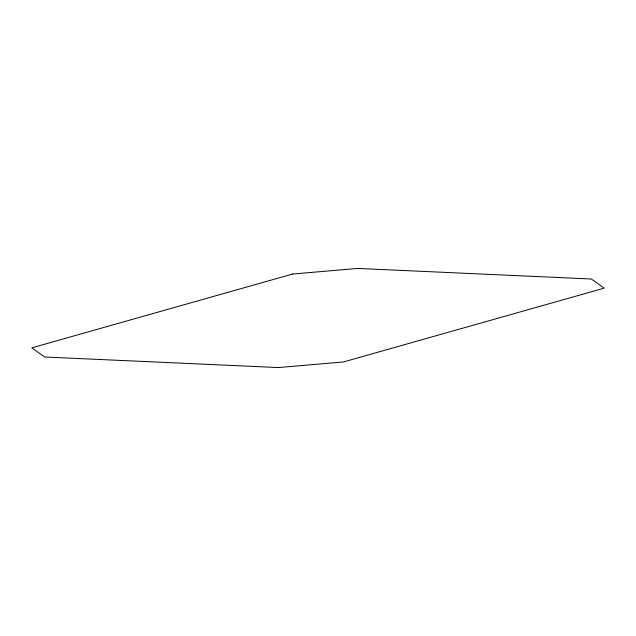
<?xml version="1.0" encoding="UTF-8"?>
<svg xmlns="http://www.w3.org/2000/svg" width="636" height="636" viewBox="0 0 636 636"><rect width="100%" height="100%" fill="white"/><g stroke="black" fill="none" stroke-linecap="round" stroke-linejoin="round"><path stroke-width="0.95" d="M292.576 274.044L31.8 347.852L44.679 356.995L278.393 367.568L343.424 361.956L604.2 288.148L591.321 279.005L357.607 268.432L292.576 274.044"/></g></svg>
